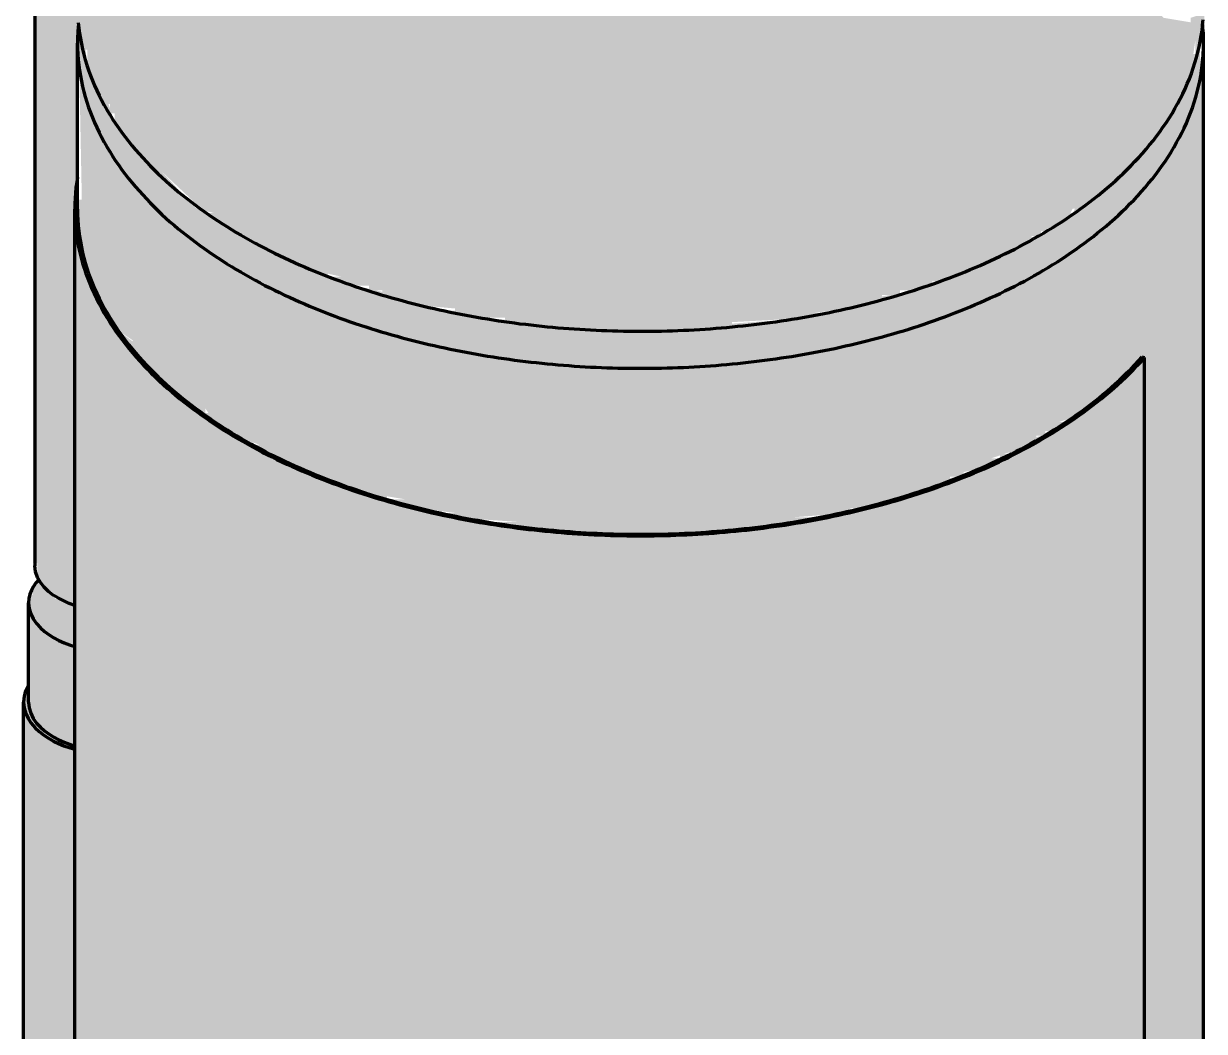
# Model space of a CAD drawing. Header units: millimetres. Extents: x 0 to 420, y 0 to 297.
# Drawn here: x 210.53 to 236.53, y 201.31 to 223.49 of the extents above; entities that cross this region are included whole.
import ezdxf

# ---------------------------------------------------------------- set-up
doc = ezdxf.new("R2010")
doc.units = ezdxf.units.MM
doc.layers.add('01-VISIBLE', color=7, linetype='CONTINUOUS', lineweight=70)
doc.layers.add('13-GRAFICA', color=30, linetype='CONTINUOUS', lineweight=18)

msp = doc.modelspace()

# ---------------------------------------------------------------- hatches: boundary and pattern name
at = {"layer": '13-GRAFICA', "true_color": 0x202020}
h = msp.add_hatch(color=7, dxfattribs=at)
h.dxf.hatch_style = 1
h.paths.add_polyline_path([(210.729, 211.622), (210.729, 235.522), (210.829, 235.522), (210.929, 237.022), (211.029, 237.022), (211.029, 237.322), (211.129, 237.322), (211.129, 237.622), (211.229, 237.622), (211.229, 237.922), (211.329, 237.922), (211.529, 238.522), (211.629, 238.522), (211.629, 238.622), (211.829, 238.722), (211.829, 238.922), (212.229, 239.222), (212.229, 239.422), (212.529, 239.522), (212.629, 239.722), (213.029, 239.822), (213.129, 240.022), (213.329, 240.022), (213.329, 240.122), (213.529, 240.122), (213.529, 240.222), (213.729, 240.222), (213.729, 240.322), (214.329, 240.322), (214.329, 240.422), (215.129, 240.422), (215.129, 240.522), (215.229, 240.522), (215.229, 240.422), (216.429, 240.322), (216.429, 240.222), (217.029, 240.122), (217.029, 240.022), (217.229, 240.022), (217.229, 239.922), (217.429, 239.922), (217.429, 239.822), (217.629, 239.822), (217.629, 239.722), (217.929, 239.722), (217.929, 239.622), (218.129, 239.622), (218.129, 239.522), (218.429, 239.422), (218.429, 239.322), (217.929, 239.322), (217.929, 239.222), (217.529, 239.122), (217.529, 239.022), (217.029, 238.622), (217.029, 238.422), (216.829, 238.322), (216.829, 238.122), (216.729, 238.122), (216.729, 237.922), (216.629, 237.922), (216.629, 237.622), (216.529, 237.622), (216.529, 236.722), (216.629, 236.722), (216.629, 236.522), (216.729, 236.522), (216.829, 236.322), (216.629, 236.322), (216.529, 236.522), (216.329, 236.522), (216.329, 236.622), (216.129, 236.622), (216.129, 236.722), (215.929, 236.722), (215.929, 236.822), (215.229, 236.922), (215.229, 237.022), (214.929, 237.022), (214.929, 236.922), (214.729, 236.922), (214.729, 236.822), (214.429, 236.622), (214.329, 235.622), (214.229, 235.622), (214.229, 229.522), (213.229, 228.722), (213.129, 228.222), (213.029, 228.222), (212.829, 227.622), (212.729, 227.622), (212.729, 227.522), (212.529, 227.422), (212.529, 227.222), (212.229, 227.022), (212.229, 226.722), (212.129, 226.722), (212.129, 226.422), (212.029, 226.422), (212.029, 226.122), (211.929, 226.122), (211.929, 225.822), (211.829, 225.822), (211.829, 225.422), (211.729, 225.422), (211.729, 223.922), (211.829, 223.922), (211.829, 223.622), (211.729, 223.622), (211.729, 210.722), (211.229, 210.822), (211.229, 210.922), (210.829, 211.222), (210.829, 211.622)])
at = {"layer": '13-GRAFICA', "true_color": 0xb21820}
h = msp.add_hatch(color=7, dxfattribs=at)
h.dxf.hatch_style = 1
h.paths.add_polyline_path([(213.329, 228.822), (213.429, 228.822), (213.629, 229.122), (213.829, 229.122), (215.829, 231.222), (216.029, 231.222), (216.129, 231.422), (216.329, 231.422), (216.329, 231.522), (216.529, 231.522), (216.529, 231.622), (216.729, 231.622), (216.729, 231.722), (216.929, 231.722), (216.929, 231.822), (217.129, 231.822), (217.129, 231.922), (217.329, 231.922), (217.329, 232.022), (217.429, 232.022), (217.429, 231.722), (217.529, 231.722), (217.529, 231.522), (217.629, 231.522), (217.629, 231.222), (217.729, 231.222), (217.829, 230.822), (218.029, 230.722), (218.029, 230.522), (218.129, 230.522), (218.129, 230.322), (218.429, 230.122), (218.429, 229.922), (218.529, 229.922), (219.129, 229.222), (219.329, 229.222), (219.529, 228.922), (219.729, 228.922), (219.729, 228.822), (219.929, 228.822), (219.929, 228.722), (220.129, 228.722), (220.129, 228.622), (220.429, 228.622), (220.429, 228.522), (221.629, 228.622), (221.729, 228.422), (222.029, 228.422), (222.029, 228.322), (222.529, 228.222), (222.529, 228.122), (223.129, 228.122), (223.129, 228.022), (225.229, 228.022), (225.229, 228.122), (226.029, 228.222), (226.029, 228.322), (226.229, 228.322), (226.229, 228.422), (226.829, 228.622), (226.929, 228.822), (227.129, 228.822), (227.129, 228.922), (227.529, 229.222), (227.529, 229.422), (227.629, 229.422), (227.729, 229.722), (228.029, 229.722), (228.129, 229.522), (228.329, 229.522), (228.429, 229.322), (228.629, 229.322), (228.729, 229.122), (228.929, 229.122), (229.029, 228.922), (229.229, 228.922), (229.329, 228.722), (229.529, 228.722), (229.729, 228.422), (229.929, 228.422), (230.029, 228.222), (230.229, 228.222), (230.429, 227.922), (230.629, 227.922), (230.829, 227.622), (231.029, 227.622), (231.029, 227.522), (231.129, 227.522), (231.229, 227.322), (231.429, 227.322), (231.629, 227.022), (231.829, 227.022), (231.829, 226.922), (231.929, 226.922), (232.129, 226.622), (232.329, 226.622), (232.629, 226.222), (232.829, 226.222), (232.829, 226.122), (232.929, 226.122), (233.229, 225.722), (233.429, 225.722), (233.929, 225.122), (234.129, 225.122), (234.629, 224.522), (234.829, 224.522), (235.629, 223.622), (236.229, 223.522), (236.229, 223.622), (236.529, 223.722), (236.529, 223.422), (236.429, 223.422), (236.429, 223.122), (236.329, 223.122), (236.229, 222.422), (236.129, 222.422), (236.129, 222.122), (236.029, 222.122), (235.929, 221.622), (235.529, 221.322), (235.529, 221.122), (235.229, 220.922), (235.229, 220.722), (234.829, 220.422), (234.829, 220.222), (234.729, 220.222), (234.629, 220.022), (234.429, 220.022), (234.329, 219.822), (234.129, 219.822), (233.929, 219.522), (233.729, 219.522), (233.729, 219.422), (233.629, 219.422), (233.529, 219.222), (233.329, 219.222), (233.129, 218.922), (232.929, 218.922), (232.929, 218.822), (232.729, 218.822), (232.729, 218.722), (232.529, 218.722), (232.529, 218.622), (232.329, 218.622), (232.329, 218.522), (232.129, 218.522), (232.129, 218.422), (231.929, 218.422), (231.929, 218.322), (231.629, 218.322), (231.629, 218.222), (231.429, 218.222), (231.429, 218.122), (231.229, 218.122), (231.229, 218.022), (231.029, 218.022), (231.029, 217.922), (230.829, 217.922), (230.829, 217.822), (230.529, 217.822), (230.529, 217.722), (230.229, 217.722), (230.229, 217.622), (229.829, 217.622), (229.829, 217.522), (229.429, 217.522), (229.429, 217.422), (229.029, 217.422), (229.029, 217.322), (228.629, 217.322), (228.629, 217.222), (227.929, 217.122), (227.929, 217.022), (226.129, 216.922), (226.129, 216.822), (225.229, 216.822), (225.229, 216.722), (221.729, 216.822), (221.729, 216.922), (221.129, 216.922), (221.129, 217.022), (220.629, 217.022), (220.629, 217.122), (220.029, 217.122), (220.029, 217.222), (218.929, 217.322), (218.929, 217.422), (218.729, 217.422), (218.729, 217.522), (218.429, 217.522), (218.429, 217.622), (218.129, 217.622), (218.129, 217.722), (217.829, 217.722), (217.829, 217.822), (217.529, 217.822), (217.529, 217.922), (216.629, 218.122), (216.629, 218.222), (216.029, 218.422), (215.929, 218.622), (215.529, 218.722), (215.429, 218.922), (214.829, 219.122), (214.729, 219.322), (214.329, 219.422), (214.329, 219.522), (212.729, 221.022), (212.729, 221.222), (212.529, 221.322), (212.529, 221.522), (212.429, 221.522), (212.429, 221.722), (212.329, 221.722), (212.329, 221.922), (212.229, 221.922), (212.229, 222.122), (212.129, 222.122), (212.129, 222.322), (212.029, 222.322), (212.029, 222.522), (211.929, 222.522), (211.929, 222.922), (211.829, 222.922), (211.829, 223.922), (211.729, 223.922), (211.729, 225.422), (211.829, 225.422), (211.829, 225.822), (211.929, 225.822), (211.929, 226.122), (212.029, 226.122), (212.229, 227.022), (212.329, 227.022), (212.329, 227.122), (212.529, 227.222), (212.529, 227.422), (212.829, 227.622), (212.829, 227.822), (212.929, 227.822), (212.929, 228.022), (213.029, 228.022), (213.129, 228.522), (213.229, 228.522)])
h = msp.add_hatch(color=7, dxfattribs=at)
h.dxf.hatch_style = 1
h.paths.add_polyline_path([(211.829, 223.622), (211.929, 222.522), (212.029, 222.522), (212.029, 222.322), (212.129, 222.322), (212.129, 222.122), (212.229, 222.122), (212.229, 221.922), (212.329, 221.922), (212.529, 221.322), (212.729, 221.222), (212.729, 221.022), (212.829, 221.022), (214.329, 219.422), (214.529, 219.422), (214.529, 219.322), (214.729, 219.322), (214.829, 219.122), (215.429, 218.922), (215.529, 218.722), (215.929, 218.622), (216.029, 218.422), (216.229, 218.422), (216.229, 218.322), (216.429, 218.322), (216.429, 218.222), (216.629, 218.222), (216.629, 218.122), (216.929, 218.122), (216.929, 218.022), (217.229, 218.022), (217.229, 217.922), (217.529, 217.922), (217.529, 217.822), (217.829, 217.822), (217.829, 217.722), (218.729, 217.522), (218.729, 217.422), (218.929, 217.422), (218.929, 217.322), (219.429, 217.322), (219.429, 217.222), (220.629, 217.122), (220.629, 217.022), (221.729, 216.922), (221.729, 216.822), (225.229, 216.722), (225.229, 216.822), (227.929, 217.022), (227.929, 217.122), (228.329, 217.122), (228.329, 217.222), (228.629, 217.222), (228.629, 217.322), (229.029, 217.322), (229.029, 217.422), (230.229, 217.622), (230.229, 217.722), (230.829, 217.822), (230.829, 217.922), (231.029, 217.922), (231.029, 218.022), (231.229, 218.022), (231.229, 218.122), (231.429, 218.122), (231.429, 218.222), (231.629, 218.222), (231.629, 218.322), (231.929, 218.322), (231.929, 218.422), (232.129, 218.422), (232.129, 218.522), (232.329, 218.522), (232.329, 218.622), (232.529, 218.622), (232.529, 218.722), (233.129, 218.922), (233.329, 219.222), (233.529, 219.222), (233.529, 219.322), (233.629, 219.322), (233.729, 219.522), (233.929, 219.522), (234.129, 219.822), (234.329, 219.822), (234.429, 220.022), (234.629, 220.022), (234.629, 220.122), (234.829, 220.222), (234.829, 220.422), (235.229, 220.722), (235.229, 220.922), (235.529, 221.122), (235.529, 221.322), (235.929, 221.622), (236.029, 222.122), (236.129, 222.122), (236.129, 222.422), (236.229, 222.422), (236.229, 222.822), (236.329, 222.822), (236.329, 223.122), (236.429, 223.122), (236.429, 222.722), (236.529, 222.722), (236.529, 197.922), (236.429, 197.922), (236.429, 197.622), (236.329, 197.622), (236.329, 197.322), (236.229, 197.322), (236.029, 196.422), (235.929, 196.422), (235.929, 196.322), (235.729, 196.222), (235.729, 196.022), (235.329, 195.722), (235.329, 195.522), (235.229, 195.522), (235.229, 216.122), (235.029, 216.122), (234.629, 215.622), (234.429, 215.622), (233.829, 214.922), (233.629, 214.922), (233.629, 214.822), (233.329, 214.722), (233.229, 214.522), (233.029, 214.522), (233.029, 214.422), (232.829, 214.422), (232.829, 214.322), (232.629, 214.322), (232.629, 214.222), (232.429, 214.222), (232.429, 214.122), (231.829, 213.922), (231.729, 213.722), (231.229, 213.622), (231.229, 213.522), (230.929, 213.522), (230.929, 213.422), (230.629, 213.422), (230.629, 213.322), (230.329, 213.322), (230.329, 213.222), (230.029, 213.222), (230.029, 213.122), (229.729, 213.122), (229.729, 213.022), (229.429, 213.022), (229.429, 212.922), (229.129, 212.922), (229.129, 212.822), (228.729, 212.822), (228.729, 212.722), (227.429, 212.622), (227.429, 212.522), (226.829, 212.522), (226.829, 212.422), (226.229, 212.422), (226.229, 212.322), (222.329, 212.322), (222.329, 212.422), (221.429, 212.422), (221.429, 212.522), (220.029, 212.622), (220.029, 212.722), (219.229, 212.822), (219.229, 212.922), (218.929, 212.922), (218.929, 213.022), (217.729, 213.222), (217.729, 213.322), (217.229, 213.422), (217.229, 213.522), (217.029, 213.522), (217.029, 213.622), (216.829, 213.622), (216.829, 213.722), (216.629, 213.722), (216.629, 213.822), (216.429, 213.822), (216.429, 213.922), (216.129, 213.922), (216.129, 214.022), (215.929, 214.022), (215.929, 214.122), (215.729, 214.122), (215.729, 214.222), (215.129, 214.422), (214.929, 214.722), (214.729, 214.722), (214.529, 215.022), (214.329, 215.022), (214.129, 215.322), (213.929, 215.322), (213.829, 215.522), (213.629, 215.522), (213.629, 215.622), (213.329, 215.822), (213.329, 216.022), (213.029, 216.222), (213.029, 216.422), (212.929, 216.422), (212.929, 216.522), (212.629, 216.722), (212.629, 216.922), (212.329, 217.122), (212.229, 217.622), (212.129, 217.622), (212.129, 217.922), (212.029, 217.922), (212.029, 218.222), (211.929, 218.222), (211.929, 218.522), (211.829, 218.522), (211.729, 223.622)])
at = {"layer": '13-GRAFICA', "true_color": 0xffffff}
h = msp.add_hatch(color=7, dxfattribs=at)
h.dxf.hatch_style = 1
h.paths.add_polyline_path([(211.729, 219.622), (211.829, 219.622), (211.829, 218.522), (211.929, 218.522), (211.929, 218.222), (212.029, 218.222), (212.029, 217.922), (212.129, 217.922), (212.129, 217.622), (212.229, 217.622), (212.329, 217.122), (212.629, 216.922), (212.629, 216.722), (213.029, 216.422), (213.029, 216.222), (213.329, 216.022), (213.329, 215.822), (213.429, 215.822), (213.629, 215.522), (213.829, 215.522), (213.929, 215.322), (214.129, 215.322), (214.329, 215.022), (214.529, 215.022), (214.529, 214.922), (214.629, 214.922), (214.729, 214.722), (214.929, 214.722), (215.129, 214.422), (215.329, 214.422), (215.329, 214.322), (215.529, 214.322), (215.529, 214.222), (215.729, 214.222), (215.729, 214.122), (215.929, 214.122), (215.929, 214.022), (216.129, 214.022), (216.129, 213.922), (216.429, 213.922), (216.429, 213.822), (216.629, 213.822), (216.629, 213.722), (216.829, 213.722), (216.829, 213.622), (217.029, 213.622), (217.029, 213.522), (217.229, 213.522), (217.229, 213.422), (217.529, 213.422), (217.529, 213.322), (217.729, 213.322), (217.729, 213.222), (218.129, 213.222), (218.129, 213.122), (218.529, 213.122), (218.529, 213.022), (218.929, 213.022), (218.929, 212.922), (219.229, 212.922), (219.229, 212.822), (219.629, 212.822), (219.629, 212.722), (220.029, 212.722), (220.029, 212.622), (220.529, 212.622), (220.529, 212.522), (221.429, 212.522), (221.429, 212.422), (222.329, 212.422), (222.329, 212.322), (226.229, 212.322), (226.229, 212.422), (226.829, 212.422), (226.829, 212.522), (227.429, 212.522), (227.429, 212.622), (228.129, 212.622), (228.129, 212.722), (229.129, 212.822), (229.129, 212.922), (229.429, 212.922), (229.429, 213.022), (229.729, 213.022), (229.729, 213.122), (230.029, 213.122), (230.029, 213.222), (230.329, 213.222), (230.329, 213.322), (230.629, 213.322), (230.629, 213.422), (231.529, 213.622), (231.529, 213.722), (231.729, 213.722), (231.829, 213.922), (232.029, 213.922), (232.029, 214.022), (232.229, 214.022), (232.229, 214.122), (232.429, 214.122), (232.429, 214.222), (232.629, 214.222), (232.629, 214.322), (233.229, 214.522), (233.329, 214.722), (233.529, 214.722), (233.629, 214.922), (233.829, 214.922), (234.429, 215.622), (234.629, 215.622), (235.029, 216.122), (235.229, 216.122), (235.229, 195.222), (235.129, 195.222), (234.929, 194.922), (234.729, 194.922), (234.229, 194.322), (234.029, 194.322), (233.629, 193.822), (233.429, 193.822), (233.429, 193.722), (232.829, 193.522), (232.729, 193.322), (232.529, 193.322), (232.529, 193.222), (232.329, 193.222), (232.329, 193.122), (232.129, 193.122), (232.129, 193.022), (231.929, 193.022), (231.929, 192.922), (231.729, 192.922), (231.729, 192.822), (231.529, 192.822), (231.529, 192.722), (231.329, 192.722), (231.329, 192.622), (231.029, 192.622), (231.029, 192.522), (230.729, 192.522), (230.729, 192.422), (230.429, 192.422), (230.429, 192.322), (230.129, 192.322), (230.129, 192.222), (229.829, 192.222), (229.829, 192.122), (229.429, 192.122), (229.429, 192.022), (229.129, 192.022), (229.129, 191.922), (228.829, 191.922), (228.829, 191.822), (228.229, 191.822), (228.229, 191.722), (227.629, 191.722), (227.629, 191.622), (227.029, 191.622), (227.029, 191.522), (226.329, 191.522), (226.329, 191.422), (223.829, 191.422), (223.829, 191.322), (221.229, 191.522), (221.229, 191.622), (220.329, 191.622), (220.329, 191.722), (219.529, 191.822), (219.529, 191.922), (219.229, 191.922), (219.229, 192.022), (218.029, 192.222), (218.029, 192.322), (217.429, 192.422), (217.429, 192.522), (217.229, 192.522), (217.229, 192.622), (217.029, 192.622), (217.029, 192.722), (216.729, 192.722), (216.729, 192.822), (216.529, 192.822), (216.529, 192.922), (216.329, 192.922), (216.329, 193.022), (216.129, 193.022), (216.129, 193.122), (215.929, 193.122), (215.929, 193.222), (215.629, 193.222), (215.629, 193.322), (215.229, 193.422), (215.029, 193.722), (214.829, 193.722), (214.729, 193.922), (214.529, 193.922), (214.329, 194.222), (214.129, 194.222), (213.929, 194.522), (213.729, 194.522), (213.729, 194.622), (213.129, 195.122), (213.129, 195.322), (212.729, 195.622), (212.729, 195.822), (212.329, 196.122), (212.329, 196.322), (212.229, 196.322), (212.229, 196.522), (212.129, 196.522), (212.129, 196.822), (212.029, 196.822), (212.029, 197.122), (211.929, 197.122), (211.929, 197.322), (211.829, 197.322), (211.829, 197.722), (211.729, 197.722)])
at = {"layer": '13-GRAFICA', "true_color": 0x202020}
h = msp.add_hatch(color=7, dxfattribs=at)
h.dxf.hatch_style = 1
h.paths.add_polyline_path([(211.029, 197.922), (210.629, 198.522), (210.529, 198.522), (210.529, 208.822), (210.629, 208.822), (210.629, 210.922), (210.729, 210.922), (210.729, 211.122), (210.929, 211.222), (211.229, 210.822), (211.729, 210.722), (211.729, 200.222), (211.629, 200.222), (211.629, 199.722), (211.529, 199.722), (211.529, 199.222), (211.429, 199.222), (211.429, 198.722), (211.329, 198.722), (211.329, 197.822)])

# ---------------------------------------------------------------- linework, layer by layer
at = {"layer": '01-VISIBLE'}
for p, q in [((210.776, 235.441), (210.776, 211.559)), ((211.712, 219.412), (211.712, 223.065)), ((236.512, 197.916), (236.512, 223.065)), ((211.652, 198.621), (211.652, 219.412)), ((235.161, 216.162), (235.214, 216.146)), ((235.214, 195.355), (235.214, 216.146)), ((210.636, 208.554), (210.636, 210.742)), ((210.526, 198.74), (210.526, 208.554))]:
    msp.add_line(p, q, dxfattribs=at)
for points in [[(211.732, 223.473), (211.726, 223.405), (211.721, 223.338), (211.717, 223.269), (211.714, 223.201), (211.713, 223.133), (211.712, 223.065)], [(211.728, 223.522), (211.74, 223.402), (211.756, 223.283), (211.775, 223.164), (211.797, 223.046), (211.822, 222.929), (211.851, 222.812), (211.883, 222.696), (211.918, 222.581), (211.956, 222.467), (211.997, 222.355), (212.041, 222.243), (212.088, 222.132), (212.138, 222.022), (212.19, 221.914), (212.244, 221.807), (212.301, 221.701), (212.361, 221.597), (212.422, 221.494), (212.486, 221.392), (212.552, 221.292), (212.62, 221.193), (212.69, 221.095), (212.762, 220.999), (212.836, 220.904), (212.911, 220.81), (212.988, 220.718), (213.067, 220.627), (213.148, 220.538), (213.229, 220.45), (213.313, 220.364), (213.397, 220.278), (213.483, 220.194), (213.571, 220.112), (213.659, 220.03), (213.749, 219.95), (213.84, 219.872), (213.932, 219.794), (214.024, 219.718), (214.118, 219.643), (214.213, 219.57), (214.309, 219.497), (214.406, 219.426), (214.504, 219.356), (214.602, 219.287), (214.702, 219.22), (214.802, 219.153), (214.902, 219.088), (215.004, 219.024), (215.106, 218.96), (215.209, 218.898), (215.313, 218.837), (215.417, 218.778), (215.522, 218.719), (215.627, 218.661), (215.733, 218.604), (215.839, 218.549), (215.946, 218.494), (216.054, 218.44), (216.162, 218.388), (216.27, 218.336), (216.379, 218.285), (216.489, 218.235), (216.598, 218.186), (216.709, 218.139), (216.819, 218.092), (216.93, 218.046), (217.042, 218), (217.153, 217.956), (217.265, 217.913), (217.378, 217.87), (217.49, 217.829), (217.603, 217.788), (217.717, 217.748), (217.83, 217.709), (217.944, 217.671), (218.059, 217.634), (218.173, 217.597), (218.288, 217.561), (218.403, 217.526), (218.518, 217.492), (218.633, 217.459), (218.749, 217.427), (218.865, 217.395), (218.981, 217.364), (219.098, 217.334), (219.214, 217.305), (219.331, 217.276), (219.448, 217.248), (219.565, 217.221), (219.682, 217.195), (219.799, 217.169), (219.917, 217.145), (220.035, 217.121), (220.153, 217.097), (220.271, 217.075), (220.389, 217.053), (220.507, 217.032), (220.625, 217.011), (220.744, 216.992), (220.863, 216.973), (220.981, 216.954), (221.1, 216.937), (221.219, 216.92), (221.338, 216.904), (221.457, 216.888), (221.577, 216.874), (221.696, 216.86), (221.815, 216.846), (221.935, 216.834), (222.055, 216.822), (222.174, 216.81), (222.294, 216.8), (222.414, 216.79), (222.533, 216.781), (222.653, 216.772), (222.773, 216.764), (222.893, 216.757), (223.013, 216.751), (223.133, 216.745), (223.253, 216.74), (223.373, 216.735), (223.493, 216.731), (223.613, 216.728), (223.734, 216.726), (223.854, 216.724), (223.974, 216.723), (224.094, 216.722), (224.214, 216.723), (224.334, 216.724), (224.454, 216.725), (224.575, 216.727), (224.695, 216.73), (224.815, 216.734), (224.935, 216.738), (225.055, 216.743), (225.175, 216.749), (225.295, 216.755), (225.415, 216.762), (225.535, 216.77), (225.655, 216.778), (225.775, 216.787), (225.894, 216.797), (226.014, 216.807), (226.134, 216.818), (226.253, 216.83), (226.373, 216.842), (226.492, 216.856), (226.612, 216.869), (226.731, 216.884), (226.85, 216.899), (226.969, 216.915), (227.088, 216.932), (227.207, 216.949), (227.326, 216.967), (227.445, 216.986), (227.563, 217.005), (227.682, 217.025), (227.8, 217.046), (227.918, 217.068), (228.036, 217.09), (228.154, 217.113), (228.272, 217.137), (228.389, 217.162), (228.507, 217.187), (228.624, 217.213), (228.741, 217.24), (228.858, 217.268), (228.975, 217.296), (229.092, 217.325), (229.208, 217.355), (229.324, 217.386), (229.44, 217.417), (229.556, 217.449), (229.671, 217.482), (229.787, 217.516), (229.902, 217.551), (230.017, 217.586), (230.131, 217.622), (230.245, 217.66), (230.359, 217.697), (230.473, 217.736), (230.587, 217.776), (230.7, 217.816), (230.813, 217.858), (230.925, 217.9), (231.037, 217.943), (231.149, 217.987), (231.261, 218.032), (231.372, 218.078), (231.482, 218.124), (231.593, 218.172), (231.703, 218.22), (231.812, 218.27), (231.921, 218.32), (232.03, 218.372), (232.138, 218.424), (232.246, 218.478), (232.353, 218.532), (232.459, 218.587), (232.565, 218.644), (232.671, 218.701), (232.776, 218.76), (232.88, 218.819)], [(232.88, 218.819), (232.986, 218.881), (233.09, 218.944), (233.195, 219.008), (233.298, 219.073), (233.401, 219.139), (233.502, 219.206), (233.604, 219.275), (233.704, 219.344), (233.803, 219.415), (233.902, 219.488), (233.999, 219.561), (234.096, 219.636), (234.192, 219.712), (234.286, 219.789), (234.38, 219.868), (234.472, 219.947), (234.563, 220.029), (234.653, 220.111), (234.742, 220.195), (234.829, 220.281), (234.915, 220.367), (235, 220.455), (235.083, 220.545), (235.164, 220.636), (235.244, 220.728), (235.323, 220.822), (235.399, 220.917), (235.474, 221.014), (235.547, 221.112), (235.617, 221.211), (235.686, 221.312), (235.753, 221.415), (235.817, 221.518), (235.879, 221.624), (235.939, 221.73), (235.996, 221.838), (236.051, 221.947), (236.103, 222.058), (236.152, 222.169), (236.199, 222.282), (236.242, 222.396), (236.283, 222.512), (236.32, 222.628), (236.355, 222.745), (236.386, 222.863), (236.414, 222.982), (236.438, 223.102), (236.459, 223.222), (236.477, 223.343), (236.491, 223.464), (236.502, 223.586)], [(236.512, 223.065), (236.512, 223.133), (236.51, 223.201), (236.507, 223.269), (236.503, 223.338), (236.498, 223.405), (236.492, 223.473)], [(211.712, 223.065), (211.714, 222.945), (211.719, 222.825), (211.728, 222.705), (211.74, 222.586), (211.756, 222.466), (211.775, 222.348), (211.797, 222.23), (211.822, 222.112), (211.851, 221.996), (211.883, 221.88), (211.918, 221.765), (211.956, 221.651), (211.997, 221.538), (212.041, 221.426), (212.088, 221.316), (212.138, 221.206), (212.19, 221.098), (212.244, 220.991), (212.301, 220.885), (212.361, 220.78), (212.422, 220.677), (212.486, 220.575), (212.552, 220.475), (212.62, 220.376), (212.69, 220.278), (212.762, 220.182), (212.836, 220.087), (212.911, 219.994), (212.988, 219.902), (213.067, 219.811), (213.148, 219.722), (213.229, 219.634), (213.313, 219.547), (213.397, 219.462), (213.483, 219.378), (213.571, 219.295), (213.659, 219.214), (213.749, 219.134), (213.84, 219.055), (213.932, 218.978), (214.024, 218.902), (214.118, 218.827), (214.213, 218.753), (214.309, 218.681), (214.406, 218.61), (214.504, 218.54), (214.602, 218.471), (214.702, 218.403), (214.802, 218.337), (214.902, 218.271), (215.004, 218.207), (215.106, 218.144), (215.209, 218.082), (215.313, 218.021), (215.417, 217.961), (215.522, 217.902), (215.627, 217.845), (215.733, 217.788), (215.839, 217.732), (215.946, 217.677), (216.054, 217.624), (216.162, 217.571), (216.27, 217.519), (216.379, 217.469), (216.489, 217.419), (216.598, 217.37), (216.709, 217.322), (216.819, 217.275), (216.93, 217.229), (217.042, 217.184), (217.153, 217.14), (217.265, 217.096), (217.378, 217.054), (217.49, 217.012), (217.603, 216.971), (217.717, 216.932), (217.83, 216.893), (217.944, 216.854), (218.059, 216.817), (218.173, 216.781), (218.288, 216.745), (218.403, 216.71), (218.518, 216.676), (218.633, 216.643), (218.749, 216.61), (218.865, 216.578), (218.981, 216.548), (219.098, 216.517), (219.214, 216.488), (219.331, 216.46), (219.448, 216.432), (219.565, 216.405), (219.682, 216.378), (219.799, 216.353), (219.917, 216.328), (220.035, 216.304), (220.153, 216.281), (220.271, 216.258), (220.389, 216.236), (220.507, 216.215), (220.625, 216.195), (220.744, 216.175), (220.863, 216.156), (220.981, 216.138), (221.1, 216.12), (221.219, 216.104), (221.338, 216.087), (221.457, 216.072), (221.577, 216.057), (221.696, 216.043), (221.815, 216.03), (221.935, 216.017), (222.055, 216.005), (222.174, 215.994), (222.294, 215.983), (222.414, 215.973), (222.533, 215.964), (222.653, 215.956), (222.773, 215.948), (222.893, 215.941), (223.013, 215.934), (223.133, 215.928), (223.253, 215.923), (223.373, 215.919), (223.493, 215.915), (223.613, 215.912), (223.734, 215.909), (223.854, 215.908), (223.974, 215.906), (224.094, 215.906), (224.214, 215.906), (224.334, 215.907), (224.454, 215.909), (224.575, 215.911), (224.695, 215.914), (224.815, 215.917), (224.935, 215.922), (225.055, 215.927), (225.175, 215.932), (225.295, 215.939), (225.415, 215.946), (225.535, 215.953), (225.655, 215.962), (225.775, 215.971), (225.894, 215.98), (226.014, 215.991), (226.134, 216.002), (226.253, 216.014), (226.373, 216.026), (226.492, 216.039), (226.612, 216.053), (226.731, 216.067), (226.85, 216.083), (226.969, 216.099), (227.088, 216.115), (227.207, 216.133), (227.326, 216.151), (227.445, 216.169), (227.563, 216.189), (227.682, 216.209), (227.8, 216.23), (227.918, 216.252), (228.036, 216.274), (228.154, 216.297), (228.272, 216.321), (228.389, 216.345), (228.507, 216.371), (228.624, 216.397), (228.741, 216.424), (228.858, 216.451), (228.975, 216.479), (229.092, 216.509), (229.208, 216.538), (229.324, 216.569), (229.44, 216.601), (229.556, 216.633), (229.671, 216.666), (229.787, 216.7), (229.902, 216.734), (230.017, 216.77), (230.131, 216.806), (230.245, 216.843), (230.359, 216.881), (230.473, 216.92), (230.587, 216.959), (230.7, 217), (230.813, 217.041), (230.925, 217.083), (231.037, 217.126), (231.149, 217.17), (231.261, 217.215), (231.372, 217.261), (231.482, 217.308), (231.593, 217.355), (231.703, 217.404), (231.812, 217.454), (231.921, 217.504), (232.03, 217.555), (232.138, 217.608), (232.246, 217.661), (232.353, 217.716), (232.459, 217.771), (232.565, 217.827), (232.671, 217.885), (232.776, 217.943), (232.88, 218.003)], [(232.88, 218.003), (232.985, 218.064), (233.088, 218.126), (233.191, 218.189), (233.294, 218.253), (233.395, 218.319), (233.496, 218.385), (233.596, 218.453), (233.695, 218.522), (233.794, 218.592), (233.891, 218.663), (233.988, 218.736), (234.084, 218.81), (234.178, 218.885), (234.272, 218.961), (234.365, 219.038), (234.456, 219.117), (234.547, 219.197), (234.636, 219.279), (234.724, 219.362), (234.811, 219.446), (234.896, 219.531), (234.98, 219.618), (235.063, 219.706), (235.144, 219.796), (235.223, 219.887), (235.301, 219.979), (235.377, 220.073), (235.452, 220.168), (235.524, 220.265), (235.595, 220.363), (235.664, 220.462), (235.73, 220.563), (235.795, 220.665), (235.857, 220.769), (235.917, 220.874), (235.975, 220.98), (236.03, 221.087), (236.082, 221.196), (236.132, 221.306), (236.179, 221.418), (236.224, 221.53), (236.265, 221.643), (236.304, 221.758), (236.339, 221.873), (236.371, 221.99), (236.401, 222.107), (236.426, 222.225), (236.449, 222.344), (236.468, 222.463), (236.484, 222.583), (236.496, 222.703), (236.505, 222.824), (236.51, 222.944), (236.512, 223.065)], [(211.712, 220.117), (211.694, 220), (211.679, 219.883), (211.667, 219.766), (211.659, 219.648), (211.654, 219.53), (211.652, 219.412)], [(211.652, 219.412), (211.654, 219.292), (211.659, 219.171), (211.668, 219.051), (211.68, 218.932), (211.696, 218.812), (211.714, 218.693), (211.737, 218.575), (211.762, 218.457), (211.791, 218.34), (211.823, 218.224), (211.858, 218.109), (211.896, 217.995), (211.937, 217.882), (211.981, 217.77), (212.028, 217.659), (212.077, 217.549), (212.129, 217.44), (212.184, 217.333), (212.241, 217.227), (212.3, 217.122), (212.362, 217.019), (212.426, 216.917), (212.492, 216.816), (212.56, 216.717), (212.63, 216.619), (212.702, 216.522), (212.775, 216.427), (212.851, 216.333), (212.928, 216.241), (213.007, 216.15), (213.087, 216.06), (213.169, 215.972), (213.253, 215.885), (213.337, 215.799), (213.423, 215.715), (213.511, 215.632), (213.599, 215.551), (213.689, 215.47), (213.78, 215.392), (213.872, 215.314), (213.965, 215.237), (214.059, 215.162), (214.154, 215.088), (214.25, 215.016), (214.347, 214.944), (214.444, 214.874), (214.543, 214.805), (214.642, 214.737), (214.743, 214.67), (214.843, 214.604), (214.945, 214.54), (215.047, 214.476), (215.15, 214.414), (215.254, 214.353), (215.358, 214.293), (215.463, 214.234), (215.569, 214.176), (215.675, 214.119), (215.781, 214.063), (215.889, 214.008), (215.996, 213.954), (216.104, 213.901), (216.213, 213.849), (216.322, 213.798), (216.431, 213.748), (216.541, 213.698), (216.652, 213.65), (216.762, 213.603), (216.874, 213.557), (216.985, 213.511), (217.097, 213.467), (217.209, 213.423), (217.322, 213.38), (217.435, 213.339), (217.548, 213.298), (217.661, 213.257), (217.775, 213.218), (217.889, 213.18), (218.004, 213.142), (218.118, 213.105), (218.233, 213.069), (218.348, 213.034), (218.464, 213), (218.579, 212.966), (218.695, 212.934), (218.811, 212.902), (218.928, 212.871), (219.044, 212.84), (219.161, 212.811), (219.278, 212.782), (219.395, 212.754), (219.512, 212.726), (219.629, 212.7), (219.747, 212.674), (219.865, 212.649), (219.983, 212.625), (220.101, 212.601), (220.219, 212.578), (220.337, 212.556), (220.456, 212.535), (220.575, 212.514), (220.693, 212.494), (220.812, 212.475), (220.931, 212.457), (221.05, 212.439), (221.169, 212.422), (221.289, 212.405), (221.408, 212.39), (221.527, 212.375), (221.647, 212.36), (221.767, 212.347), (221.886, 212.334), (222.006, 212.322), (222.126, 212.31), (222.246, 212.299), (222.366, 212.289), (222.486, 212.28), (222.606, 212.271), (222.726, 212.263), (222.846, 212.255), (222.966, 212.249), (223.087, 212.243), (223.207, 212.237), (223.327, 212.233), (223.448, 212.228), (223.568, 212.225), (223.688, 212.222), (223.809, 212.22), (223.929, 212.219), (224.049, 212.218), (224.17, 212.218), (224.29, 212.219), (224.411, 212.22), (224.531, 212.222), (224.651, 212.225), (224.772, 212.228), (224.892, 212.232), (225.012, 212.237), (225.133, 212.242), (225.253, 212.248), (225.373, 212.255), (225.493, 212.263), (225.613, 212.271), (225.734, 212.279), (225.854, 212.289), (225.974, 212.299), (226.093, 212.31), (226.213, 212.321), (226.333, 212.333), (226.453, 212.346), (226.572, 212.36), (226.692, 212.374), (226.811, 212.389), (226.931, 212.405), (227.05, 212.421), (227.169, 212.438), (227.288, 212.456), (227.407, 212.474), (227.526, 212.494), (227.645, 212.513), (227.764, 212.534), (227.882, 212.555), (228, 212.577), (228.119, 212.6), (228.237, 212.624), (228.355, 212.648), (228.472, 212.673), (228.59, 212.699), (228.707, 212.725), (228.825, 212.753), (228.942, 212.781), (229.059, 212.809), (229.175, 212.839), (229.292, 212.869), (229.408, 212.9), (229.524, 212.932), (229.64, 212.965), (229.756, 212.999), (229.871, 213.033), (229.986, 213.068), (230.101, 213.104), (230.216, 213.141), (230.33, 213.178), (230.444, 213.217), (230.558, 213.256), (230.672, 213.296), (230.785, 213.337), (230.898, 213.379), (231.011, 213.421), (231.123, 213.465), (231.235, 213.509), (231.346, 213.555), (231.457, 213.601), (231.568, 213.648), (231.678, 213.696), (231.788, 213.746), (231.898, 213.796), (232.007, 213.847), (232.116, 213.898), (232.224, 213.951), (232.331, 214.005), (232.438, 214.06), (232.545, 214.116), (232.651, 214.173), (232.757, 214.231), (232.862, 214.29), (232.966, 214.35), (233.07, 214.412), (233.173, 214.474), (233.275, 214.537), (233.377, 214.602), (233.478, 214.667), (233.578, 214.734), (233.677, 214.802), (233.776, 214.871), (233.874, 214.941), (233.971, 215.013), (234.067, 215.085), (234.162, 215.159), (234.256, 215.234), (234.349, 215.311), (234.441, 215.388), (234.532, 215.467), (234.621, 215.547), (234.71, 215.629), (234.797, 215.712), (234.884, 215.796), (234.968, 215.881), (235.052, 215.968), (235.134, 216.057), (235.214, 216.146)], [(211.712, 219.412), (211.714, 219.292), (211.719, 219.171), (211.728, 219.051), (211.74, 218.932), (211.756, 218.812), (211.775, 218.694), (211.797, 218.575), (211.823, 218.458), (211.852, 218.341), (211.884, 218.225), (211.919, 218.11), (211.957, 217.996), (211.998, 217.883), (212.042, 217.771), (212.089, 217.66), (212.139, 217.55), (212.191, 217.442), (212.246, 217.335), (212.303, 217.229), (212.362, 217.124), (212.424, 217.021), (212.488, 216.919), (212.554, 216.819), (212.623, 216.719), (212.693, 216.622), (212.765, 216.525), (212.839, 216.43), (212.914, 216.337), (212.992, 216.245), (213.071, 216.154), (213.151, 216.064), (213.233, 215.976), (213.317, 215.89), (213.402, 215.804), (213.488, 215.72), (213.575, 215.638), (213.664, 215.556), (213.754, 215.476), (213.845, 215.398), (213.937, 215.32), (214.03, 215.244), (214.124, 215.169), (214.22, 215.096), (214.316, 215.023), (214.413, 214.952), (214.511, 214.882), (214.609, 214.813), (214.709, 214.745), (214.809, 214.679), (214.91, 214.613), (215.012, 214.549), (215.114, 214.486), (215.217, 214.424), (215.321, 214.363), (215.425, 214.303), (215.53, 214.244), (215.636, 214.187), (215.742, 214.13), (215.849, 214.074), (215.956, 214.019), (216.064, 213.966), (216.172, 213.913), (216.281, 213.861), (216.39, 213.811), (216.499, 213.761), (216.609, 213.712), (216.72, 213.664), (216.831, 213.617), (216.942, 213.571), (217.053, 213.526), (217.165, 213.482), (217.277, 213.439), (217.39, 213.396), (217.503, 213.355), (217.616, 213.314), (217.73, 213.274), (217.844, 213.235), (217.958, 213.197), (218.072, 213.16), (218.187, 213.123), (218.302, 213.087), (218.417, 213.053), (218.532, 213.019), (218.648, 212.985), (218.764, 212.953), (218.88, 212.921), (218.996, 212.891), (219.113, 212.86), (219.23, 212.831), (219.347, 212.803), (219.464, 212.775), (219.581, 212.748), (219.698, 212.722), (219.816, 212.696), (219.934, 212.672), (220.052, 212.648), (220.17, 212.624), (220.288, 212.602), (220.406, 212.58), (220.525, 212.559), (220.643, 212.539), (220.762, 212.519), (220.881, 212.5), (221, 212.482), (221.119, 212.465), (221.238, 212.448), (221.357, 212.432), (221.477, 212.416), (221.596, 212.402), (221.716, 212.388), (221.835, 212.375), (221.955, 212.362), (222.075, 212.35), (222.195, 212.339), (222.315, 212.329), (222.434, 212.319), (222.554, 212.31), (222.675, 212.301), (222.795, 212.293), (222.915, 212.286), (223.035, 212.28), (223.155, 212.274), (223.275, 212.269), (223.396, 212.265), (223.516, 212.261), (223.636, 212.258), (223.756, 212.256), (223.877, 212.254), (223.997, 212.253), (224.117, 212.253), (224.238, 212.253), (224.358, 212.254), (224.478, 212.256), (224.599, 212.258), (224.719, 212.261), (224.839, 212.265), (224.96, 212.27), (225.08, 212.275), (225.2, 212.28), (225.32, 212.287), (225.44, 212.294), (225.56, 212.302), (225.681, 212.31), (225.8, 212.32), (225.92, 212.329), (226.04, 212.34), (226.16, 212.351), (226.28, 212.363), (226.4, 212.376), (226.519, 212.389), (226.639, 212.403), (226.758, 212.418), (226.877, 212.433), (226.997, 212.449), (227.116, 212.466), (227.235, 212.484), (227.354, 212.502), (227.473, 212.521), (227.591, 212.54), (227.71, 212.561), (227.828, 212.582), (227.947, 212.604), (228.065, 212.626), (228.183, 212.65), (228.301, 212.674), (228.419, 212.699), (228.536, 212.724), (228.654, 212.75), (228.771, 212.777), (228.888, 212.805), (229.005, 212.834), (229.122, 212.863), (229.238, 212.893), (229.355, 212.924), (229.471, 212.956), (229.587, 212.988), (229.702, 213.022), (229.818, 213.056), (229.933, 213.091), (230.048, 213.126), (230.162, 213.163), (230.277, 213.2), (230.391, 213.238), (230.505, 213.278), (230.618, 213.317), (230.731, 213.358), (230.844, 213.4), (230.957, 213.442), (231.069, 213.486), (231.181, 213.53), (231.293, 213.575), (231.404, 213.621), (231.514, 213.668), (231.625, 213.716), (231.735, 213.765), (231.844, 213.815), (231.953, 213.866), (232.062, 213.918), (232.17, 213.971), (232.278, 214.024), (232.385, 214.079), (232.492, 214.135), (232.598, 214.192), (232.703, 214.25), (232.808, 214.308), (232.912, 214.368), (233.016, 214.429), (233.119, 214.492), (233.222, 214.555), (233.323, 214.619), (233.424, 214.685), (233.524, 214.751), (233.624, 214.819), (233.723, 214.888), (233.82, 214.958), (233.917, 215.029), (234.013, 215.102), (234.108, 215.176), (234.202, 215.251), (234.295, 215.327), (234.387, 215.405), (234.478, 215.483), (234.568, 215.564), (234.657, 215.645), (234.744, 215.728), (234.83, 215.812), (234.915, 215.897), (234.998, 215.984), (235.08, 216.072), (235.161, 216.162)], [(211.652, 210.687), (211.528, 210.731), (211.408, 210.784), (211.291, 210.845), (211.179, 210.915), (211.075, 210.995), (210.98, 211.086), (210.898, 211.189), (210.833, 211.304), (210.79, 211.428), (210.776, 211.559)], [(210.858, 211.254), (210.796, 211.181), (210.742, 211.103), (210.698, 211.019), (210.664, 210.93), (210.643, 210.837), (210.636, 210.742)], [(210.636, 210.742), (210.648, 210.618), (210.683, 210.499), (210.739, 210.387), (210.81, 210.285), (210.894, 210.193), (210.987, 210.11), (211.087, 210.036), (211.193, 209.971), (211.304, 209.912), (211.417, 209.861), (211.534, 209.817), (211.652, 209.778)], [(210.636, 208.931), (210.604, 208.873), (210.577, 208.812), (210.555, 208.75), (210.539, 208.686), (210.529, 208.62), (210.526, 208.554)], [(210.526, 208.554), (210.537, 208.429), (210.572, 208.308), (210.626, 208.194), (210.695, 208.09), (210.778, 207.994), (210.869, 207.908), (210.969, 207.831), (211.074, 207.762), (211.184, 207.7), (211.297, 207.646), (211.413, 207.597), (211.532, 207.555), (211.652, 207.519)], [(210.636, 208.554), (210.648, 208.43), (210.683, 208.311), (210.739, 208.199), (210.81, 208.097), (210.894, 208.005), (210.987, 207.922), (211.087, 207.848), (211.193, 207.782), (211.304, 207.724), (211.417, 207.673), (211.534, 207.628), (211.652, 207.59)]]:
    msp.add_lwpolyline(points, dxfattribs=at)

doc.saveas('drawing.dxf')
